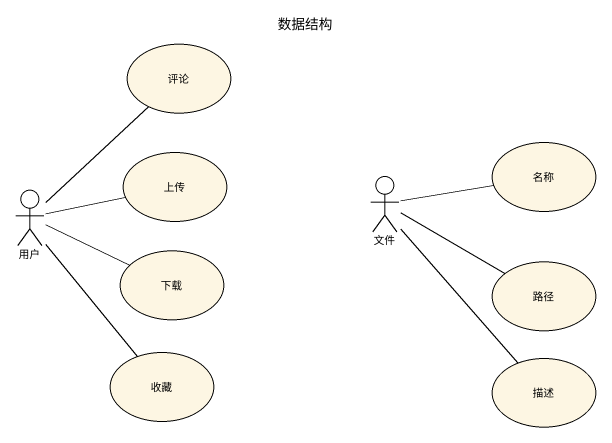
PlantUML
@startuml
title 数据结构
usecase 评论
usecase 上传
usecase 名称
actor 用户
actor 文件
usecase 下载
usecase 路径
usecase 收藏
usecase 描述
用户 -up- 评论
用户 -right- 上传
用户 -right- 下载
用户 -- 收藏
文件 -right- 名称
文件 -right- 路径
文件 -- 描述
@enduml
